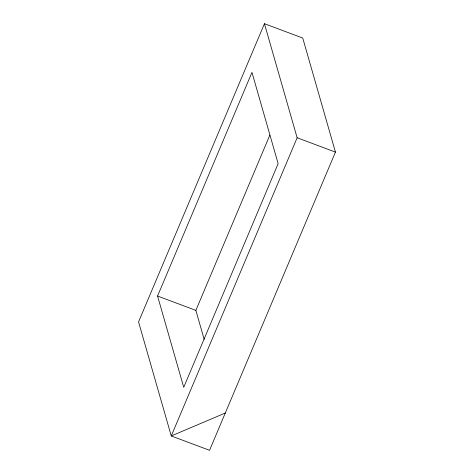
<?xml version="1.0" encoding="UTF-8"?>
<svg xmlns="http://www.w3.org/2000/svg" width="474" height="474" viewBox="0 0 474 474"><rect width="100%" height="100%" fill="white"/><g stroke="black" fill="none" stroke-linecap="round" stroke-linejoin="round"><path stroke-width="0.71" d="M264.439 23.7L138.556 321.899L171.262 435.962L209.561 450.3L335.444 152.101L302.738 38.039L264.439 23.7L297.145 137.762L171.262 435.962L225.298 413.026M157.564 296.031L251.972 72.38L278.137 163.631L183.728 387.282L157.564 296.031L195.863 310.369L204.181 339.372M195.863 310.369L269.836 135.131M297.145 137.762L335.444 152.101"/></g></svg>
